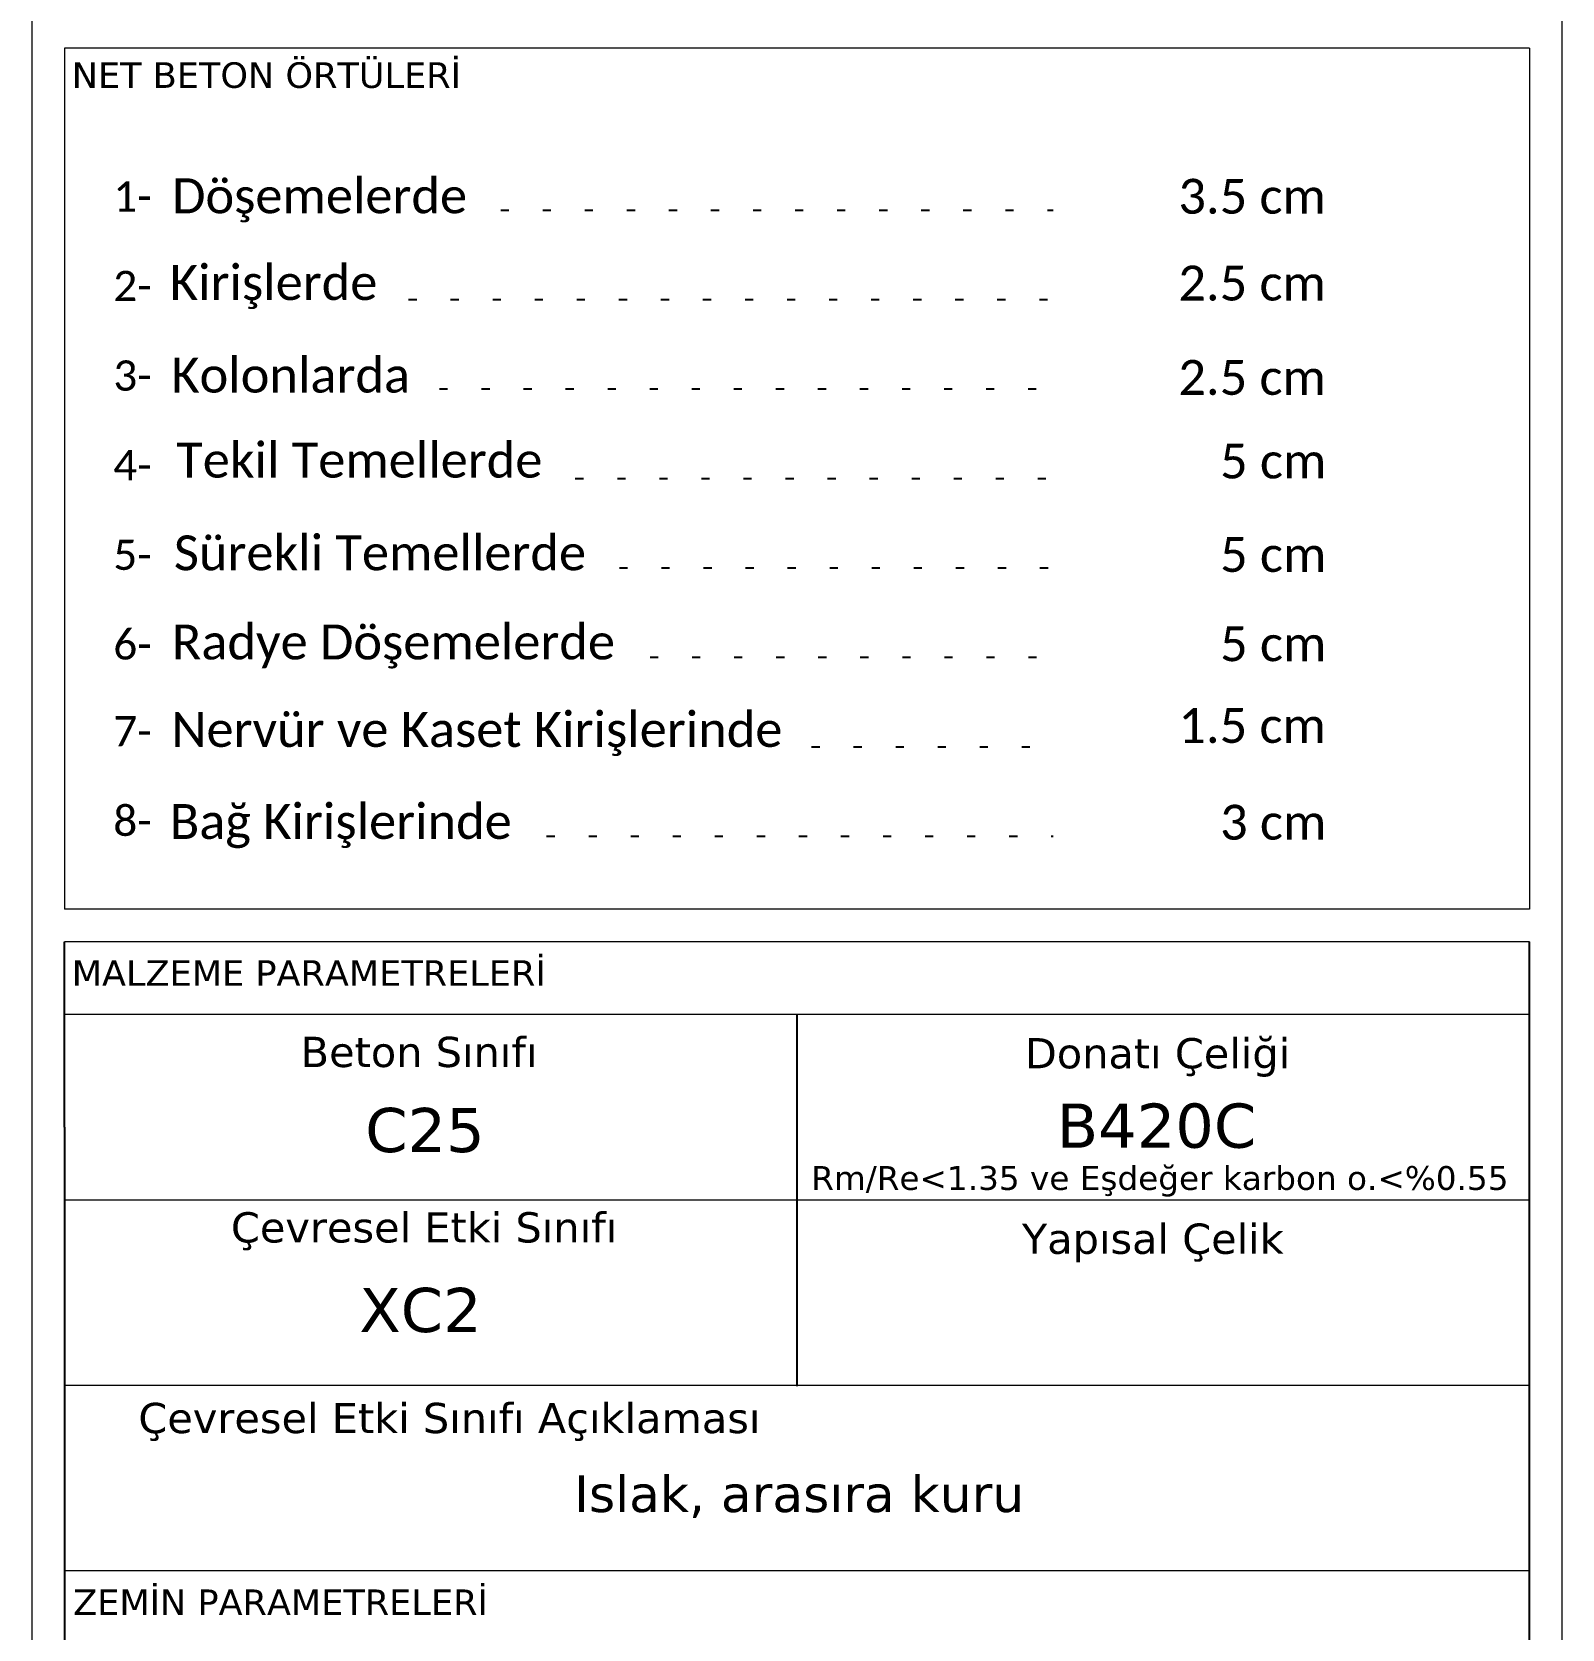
# Model space of a CAD drawing. Header units: millimetres. Extents: x 2232 to 85269, y -3593 to 5869.
# Drawn here: x 18100 to 18382, y -1472.9 to -1178.5 of the extents above; entities that cross this region are included whole.
import ezdxf

# ---------------------------------------------------------------- set-up
doc = ezdxf.new("R2010")
doc.units = ezdxf.units.MM
doc.linetypes.add('DOT4', pattern=[7.75, 1.5, -6.25])
doc.layers.add('Standart', color=7, linetype='Continuous')
doc.styles.add('calibri_1_18', font='calibri.ttf', dxfattribs={"height": 0.2})
doc.styles.add('verdana_1_18', font='verdana.ttf', dxfattribs={"height": 0.2})

msp = doc.modelspace()

# ---------------------------------------------------------------- linework, layer by layer
at = {"layer": 'Standart', "color": 250, "linetype": 'Continuous', "lineweight": 5}
for points in [[(18099.97, -158.89), (18099.97, -2003.31)], [(18381.97, -2003.31), (18381.97, -158.89)], [(18105.97, -1181.52), (18105.97, -1340.23)], [(18375.97, -1181.52), (18105.97, -1181.52)], [(18375.97, -1181.52), (18375.97, -1340.23)], [(18375.97, -1340.23), (18105.97, -1340.23)], [(18375.97, -1346.23), (18105.97, -1346.23)], [(18375.97, -1359.65), (18105.97, -1359.65)], [(18375.97, -1393.84), (18105.97, -1393.84)], [(18375.97, -1393.84), (18105.97, -1393.84)], [(18375.97, -1428.03), (18105.97, -1428.03)], [(18375.97, -1428.03), (18105.97, -1428.03)], [(18375.97, -1462.22), (18105.97, -1462.22)], [(18375.97, -1462.22), (18105.97, -1462.22)]]:
    msp.add_lwpolyline(points, dxfattribs=at)
at = {"layer": 'Standart', "color": 8, "linetype": 'DOT4', "lineweight": -3}
for points in [[(18186.37, -1211.36), (18288.21, -1211.36)], [(18169.39, -1227.85), (18288.21, -1227.85)], [(18175.08, -1244.33), (18288.21, -1244.33)], [(18200.11, -1260.82), (18288.21, -1260.82)], [(18208.25, -1277.31), (18288.21, -1277.31)], [(18213.89, -1293.8), (18288.21, -1293.8)], [(18243.66, -1310.29), (18288.21, -1310.29)], [(18194.83, -1326.78), (18288.21, -1326.78)]]:
    msp.add_lwpolyline(points, dxfattribs=at)
at = {"layer": 'Standart', "color": 254, "linetype": 'Continuous', "lineweight": -3}
for points in [[(18105.97, -1380.42), (18105.97, -1346.23)], [(18375.97, -1380.42), (18375.97, -1346.23)], [(18241, -1428.15), (18241, -1359.69)]]:
    msp.add_lwpolyline(points, dxfattribs=at)
at = {"layer": 'Standart', "color": 158, "linetype": 'Continuous', "lineweight": -3}
for points in [[(18105.97, -1380.42), (18105.97, -1660.78)], [(18375.97, -1660.78), (18375.97, -1380.42)]]:
    msp.add_lwpolyline(points, dxfattribs=at)

# ---------------------------------------------------------------- texts
at = {"layer": 'Standart', "color": 1, "linetype": 'Continuous', "lineweight": 5, "style": 'verdana_1_18'}
for s, height, p in [('NET BETON ÖRTÜLERİ', 4.7143, (18107.3, -1188.83)), ('MALZEME PARAMETRELERİ', 4.7143, (18107.3, -1354.35)), ('Beton Sınıfı', 5.5714, (18149.49, -1369.32)), ('Donatı Çeliği ', 5.5714, (18282.97, -1369.56)), ('Yapısal Çelik', 5.5714, (18282.42, -1403.75)), ('Çevresel Etki Sınıfı Açıklaması', 5.5714, (18119.58, -1436.8)), ('ZEMİN PARAMETRELERİ', 4.7143, (18107.57, -1470.34))]:
    msp.add_text(s, height=height, dxfattribs=at).set_placement(p)
at = {"layer": 'Standart', "color": 254, "linetype": 'Continuous', "lineweight": 5}
for s, height, style, p in [('1-', 5.571, 'calibri_1_18', (18114.97, -1211.62)), ('Döşemelerde', 6.4286, 'calibri_1_18', (18125.79, -1211.95)), ('3.5 cm', 6.429, 'calibri_1_18', (18311.26, -1212.03)), ('2-', 5.571, 'calibri_1_18', (18114.97, -1228.13)), ('3-', 5.571, 'calibri_1_18', (18114.97, -1244.65)), ('4-', 5.571, 'calibri_1_18', (18114.97, -1261.16)), ('5-', 5.571, 'calibri_1_18', (18114.97, -1277.68)), ('6-', 5.571, 'calibri_1_18', (18114.97, -1294.2)), ('Radye Döşemelerde', 6.4286, 'calibri_1_18', (18125.76, -1294.19)), ('1.5 cm', 6.429, 'calibri_1_18', (18311.26, -1309.58)), ('7-', 5.571, 'calibri_1_18', (18114.97, -1310.2)), ('8-', 5.571, 'calibri_1_18', (18114.97, -1326.71)), ('Bağ Kirişlerinde', 6.4286, 'calibri_1_18', (18125.36, -1327.28)), ('3 cm', 6.429, 'calibri_1_18', (18318.95, -1327.41)), ('C25', 8.143, 'verdana_1_18', (18161.39, -1385)), ('B420C', 8.143, 'verdana_1_18', (18288.82, -1384.19)), ('XC2', 8.143, 'verdana_1_18', (18160.29, -1418.17))]:
    msp.add_text(s, height=height, dxfattribs=dict(at, style=style)).set_placement(p)
at = {"layer": 'Standart', "color": 254, "linetype": 'Continuous', "lineweight": -3}
for s, height, style, p in [('Kirişlerde', 6.429, 'calibri_1_18', (18125.38, -1227.94)), ('2.5 cm', 6.429, 'calibri_1_18', (18311.26, -1228.03)), ('Kolonlarda', 6.429, 'calibri_1_18', (18125.66, -1245)), ('2.5 cm', 6.429, 'calibri_1_18', (18311.26, -1245.42)), ('Tekil Temellerde', 6.4286, 'calibri_1_18', (18126.57, -1260.68)), ('5 cm', 6.429, 'calibri_1_18', (18318.95, -1260.83)), ('Sürekli Temellerde', 6.4286, 'calibri_1_18', (18126.14, -1277.76)), ('5 cm', 6.429, 'calibri_1_18', (18318.95, -1278.06)), ('5 cm', 6.429, 'calibri_1_18', (18318.95, -1294.51)), ('Nervür ve Kaset Kirişlerinde', 6.4286, 'calibri_1_18', (18125.67, -1310.32)), ('Rm/Re<1.35 ve Eşdeğer karbon o.<%0.55', 4.3875, 'verdana_1_18', (18243.6, -1391.97)), ('Islak, arasıra kuru', 6.75, 'verdana_1_18', (18199.9, -1451.35))]:
    msp.add_text(s, height=height, dxfattribs=dict(at, style=style)).set_placement(p)
at = {"layer": 'Standart', "color": 1, "linetype": 'Continuous', "lineweight": -3, "style": 'verdana_1_18'}
msp.add_text('Çevresel Etki Sınıfı ', height=5.5714, dxfattribs=at).set_placement((18136.64, -1401.66))

doc.saveas('drawing.dxf')
